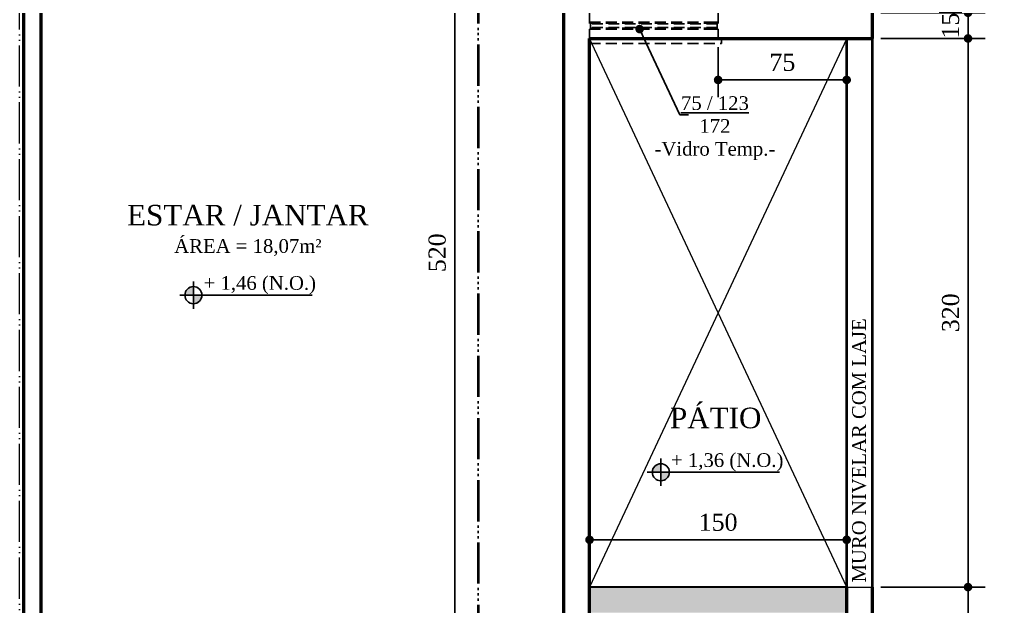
# Model space of a CAD drawing. Header units: millimetres. Extents: x 81693 to 98868, y 6565 to 11437.
# Drawn here: x 82936 to 83508, y 8949 to 9292 of the extents above; entities that cross this region are included whole.
import ezdxf
from ezdxf import colors
from ezdxf.entities.mleader import LeaderData, LeaderLine
from ezdxf.math import Vec2, Vec3

# ---------------------------------------------------------------- set-up
doc = ezdxf.new("R2010")
doc.units = ezdxf.units.MM
for name, pattern in [('ACAD_ISO05W100', [33, 24, -3, 0, -3, 0, -3]), ('ACAD_ISO06W100', [36, 24, -3, 0, -3, 0, -3, 0, -3]), ('HIDDEN', [9.525, 6.35, -3.175])]:
    doc.linetypes.add(name, pattern=pattern)
for name, color, linetype, lineweight in [('Corte Planta', 4, 'ACAD_ISO06W100', 40), ('Cotas', 12, 'Continuous', 5), ('Fachadas - Varanda', 3, 'Continuous', 30), ('Parede Baixa', 5, 'Continuous', 50), ('Parede Corte', 4, 'Continuous', 40), ('Pisos', 55, 'Continuous', 5), ('Pisos Externos', 15, 'Continuous', 9), ('Portas - Janelas', 2, 'Continuous', 20), ('Projeção Balanço', 2, 'ACAD_ISO05W100', 20), ('Projeção Viga', 1, 'HIDDEN', 9)]:
    doc.layers.add(name, color=color, linetype=linetype, lineweight=lineweight)
for name, color, linetype in [('Hachuria - Moveis', 1, 'Continuous'), ('Piso', 55, 'Continuous'), ('PN010', 1, 'Continuous'), ('Portas-Cotas', 2, 'Continuous'), ('Projeção Janela - Viga', 1, 'HIDDEN'), ('Texto', 2, 'Continuous')]:
    doc.layers.add(name, color=color, linetype=linetype)
doc.styles.add('Valéria', font='romantic.ttf', dxfattribs={"height": 10})
doc.dimstyles.new('Cota - 50', dxfattribs={"dimtxt": 10, "dimasz": 5, "dimexe": 10, "dimexo": 20, "dimgap": 5, "dimtad": 1, "dimtxsty": 'Valéria', "dimblk": 'DOT', "dimcen": 0, "dimclrd": 12, "dimclre": 12, "dimclrt": 2, "dimazin": 2, "dimtfac": 1, "dimtix": 1, "dimtmove": 0, "dimatfit": 3, "dimldrblk": 'DOT', "dimfxl": 1, "dimarcsym": 0})

# ---------------------------------------------------------------- blocks, each defined once
blk = doc.blocks.new('_Dot')
at = {"color": 0, "linetype": 'ByBlock', "lineweight": -2}
blk.add_line((-0.5, 0), (-1, 0), dxfattribs=at)
at = {"color": 0, "linetype": 'ByBlock', "const_width": 0.5}
blk.add_lwpolyline([(-0.25, 0, 1), (0.25, 0, 1)], format="xyb", close=True, dxfattribs=at)
blk = doc.blocks.new('*D557')
at = {"layer": 'Cotas', "color": 12, "lineweight": -2, "transparency": 16777216}
for p, q in [((83489.59, 9300.7), (83489.59, 9305.7)), ((83438.79, 9295.7), (83499.59, 9295.7)), ((83489.59, 9295.7), (83489.59, 9280.7)), ((83438.79, 9280.7), (83499.59, 9280.7)), ((83489.59, 9275.7), (83489.59, 9270.7))]:
    blk.add_line(p, q, dxfattribs=at)
at = {"layer": 'Defpoints', "color": 0, "transparency": 16777216}
for p in [(83418.79, 9295.7), (83418.79, 9280.7), (83489.59, 9280.7)]:
    blk.add_point(p, dxfattribs=at)
at = {"layer": 'Cotas', "color": 12, "lineweight": -2, "transparency": 16777216, "xscale": 5, "yscale": 5, "zscale": 5}
for p, rotation in [((83489.59, 9295.7), 270), ((83489.59, 9280.7), 90)]:
    blk.add_blockref('_Dot', p, dxfattribs=dict(at, rotation=rotation))
at = {"layer": 'Cotas', "color": 2, "transparency": 16777216, "insert": (83479.4, 9288.2), "char_height": 10, "attachment_point": 5, "rotation": 90, "style": 'Valéria'}
blk.add_mtext('15', dxfattribs=at)
blk = doc.blocks.new('*D558')
at = {"layer": 'Cotas', "color": 12, "lineweight": -2, "transparency": 16777216}
for p, q in [((83438.79, 9280.7), (83499.59, 9280.7)), ((83489.59, 9275.7), (83489.59, 8965.7)), ((83438.79, 8960.7), (83499.59, 8960.7))]:
    blk.add_line(p, q, dxfattribs=at)
at = {"layer": 'Defpoints', "color": 0, "transparency": 16777216}
for p in [(83418.79, 9280.7), (83418.79, 8960.7), (83489.59, 8960.7)]:
    blk.add_point(p, dxfattribs=at)
at = {"layer": 'Cotas', "color": 12, "lineweight": -2, "transparency": 16777216, "xscale": 5, "yscale": 5, "zscale": 5}
for p, rotation in [((83489.59, 9280.7), 90), ((83489.59, 8960.7), 270)]:
    blk.add_blockref('_Dot', p, dxfattribs=dict(at, rotation=rotation))
at = {"layer": 'Cotas', "color": 2, "transparency": 16777216, "insert": (83479.48, 9120.7), "char_height": 10, "attachment_point": 5, "rotation": 90, "style": 'Valéria'}
blk.add_mtext('320', dxfattribs=at)
blk = doc.blocks.new('*D559')
at = {"layer": 'Cotas', "color": 12, "lineweight": -2, "transparency": 16777216}
for p, q in [((83438.79, 8960.7), (83499.59, 8960.7)), ((83489.59, 8955.7), (83489.59, 8785.7)), ((83438.79, 8780.7), (83499.59, 8780.7))]:
    blk.add_line(p, q, dxfattribs=at)
at = {"layer": 'Defpoints', "color": 0, "transparency": 16777216}
for p in [(83418.79, 8960.7), (83418.79, 8780.7), (83489.59, 8780.7)]:
    blk.add_point(p, dxfattribs=at)
at = {"layer": 'Cotas', "color": 12, "lineweight": -2, "transparency": 16777216, "xscale": 5, "yscale": 5, "zscale": 5}
for p, rotation in [((83489.59, 8960.7), 90), ((83489.59, 8780.7), 270)]:
    blk.add_blockref('_Dot', p, dxfattribs=dict(at, rotation=rotation))
at = {"layer": 'Cotas', "color": 2, "transparency": 16777216, "insert": (83479.48, 8870.7), "char_height": 10, "attachment_point": 5, "rotation": 90, "style": 'Valéria'}
blk.add_mtext('180', dxfattribs=at)
blk = doc.blocks.new('*D597')
at = {"layer": 'Cotas', "color": 12, "lineweight": -2, "transparency": 16777216}
for p, q in [((83268.79, 8980.7), (83268.79, 8998.27)), ((83418.79, 8980.7), (83418.79, 8998.27)), ((83413.79, 8988.27), (83273.79, 8988.27))]:
    blk.add_line(p, q, dxfattribs=at)
at = {"layer": 'Defpoints', "color": 0, "transparency": 16777216}
for p in [(83268.79, 8988.27), (83268.79, 8960.7), (83418.79, 8960.7)]:
    blk.add_point(p, dxfattribs=at)
at = {"layer": 'Cotas', "color": 12, "lineweight": -2, "transparency": 16777216, "xscale": 5, "yscale": 5, "zscale": 5, "rotation": 180}
blk.add_blockref('_Dot', (83268.79, 8988.27), dxfattribs=at)
at = {"layer": 'Cotas', "color": 12, "lineweight": -2, "transparency": 16777216, "xscale": 5, "yscale": 5, "zscale": 5}
blk.add_blockref('_Dot', (83418.79, 8988.27), dxfattribs=at)
at = {"layer": 'Cotas', "color": 2, "transparency": 16777216, "insert": (83343.79, 8998.46), "char_height": 10, "attachment_point": 5, "style": 'Valéria'}
blk.add_mtext('150', dxfattribs=at)
blk = doc.blocks.new('*D605')
at = {"layer": 'Cotas', "color": 12, "lineweight": -2, "transparency": 16777216}
for p, q in [((83438.79, 10920.7), (83549.02, 10920.7)), ((83539.02, 10915.7), (83539.02, 8485.7)), ((83438.79, 8480.7), (83549.02, 8480.7))]:
    blk.add_line(p, q, dxfattribs=at)
at = {"layer": 'Defpoints', "color": 0, "transparency": 16777216}
for p in [(83418.79, 10920.7), (83418.79, 8480.7), (83539.02, 8480.7)]:
    blk.add_point(p, dxfattribs=at)
at = {"layer": 'Cotas', "color": 12, "lineweight": -2, "transparency": 16777216, "xscale": 5, "yscale": 5, "zscale": 5}
for p, rotation in [((83539.02, 10920.7), 90), ((83539.02, 8480.7), 270)]:
    blk.add_blockref('_Dot', p, dxfattribs=dict(at, rotation=rotation))
at = {"layer": 'Cotas', "color": 2, "transparency": 16777216, "insert": (83528.91, 9700.7), "char_height": 10, "attachment_point": 5, "rotation": 90, "style": 'Valéria'}
blk.add_mtext('2440', dxfattribs=at)
blk = doc.blocks.new('*D547')
at = {"layer": 'Cotas', "color": 12, "lineweight": -2, "transparency": 16777216}
for p, q in [((83453.79, 11227.84), (83606.59, 11227.84)), ((83596.59, 11222.84), (83596.59, 6978.7)), ((83437.23, 6973.7), (83606.59, 6973.7))]:
    blk.add_line(p, q, dxfattribs=at)
at = {"layer": 'Defpoints', "color": 0, "transparency": 16777216}
for p in [(83433.79, 11227.84), (83417.23, 6973.7), (83596.59, 6973.7)]:
    blk.add_point(p, dxfattribs=at)
at = {"layer": 'Cotas', "color": 12, "lineweight": -2, "transparency": 16777216, "xscale": 5, "yscale": 5, "zscale": 5}
for p, rotation in [((83596.59, 11227.84), 90), ((83596.59, 6973.7), 270)]:
    blk.add_blockref('_Dot', p, dxfattribs=dict(at, rotation=rotation))
at = {"layer": 'Cotas', "color": 2, "transparency": 16777216, "insert": (83586.4, 9100.77), "char_height": 10, "attachment_point": 5, "rotation": 90, "style": 'Valéria'}
blk.add_mtext('4254', dxfattribs=at)
blk = doc.blocks.new('*D401')
at = {"layer": 'Defpoints', "color": 0, "transparency": 16777216}
for p in [(83128.79, 9415.7), (83190.12, 9415.7), (83149.8, 8895.7)]:
    blk.add_point(p, dxfattribs=at)
at = {"layer": 'Piso', "color": 12, "lineweight": -2, "transparency": 16777216}
for p, q in [((83148.79, 9415.7), (83200.12, 9415.7)), ((83190.12, 8900.7), (83190.12, 9410.7)), ((83169.8, 8895.7), (83200.12, 8895.7))]:
    blk.add_line(p, q, dxfattribs=at)
at = {"layer": 'Piso', "color": 12, "lineweight": -2, "transparency": 16777216, "xscale": 5, "yscale": 5, "zscale": 5}
for p, rotation in [((83190.12, 9415.7), 90), ((83190.12, 8895.7), 270)]:
    blk.add_blockref('_Dot', p, dxfattribs=dict(at, rotation=rotation))
at = {"layer": 'Piso', "color": 2, "transparency": 16777216, "insert": (83179.93, 9155.7), "char_height": 10, "attachment_point": 5, "rotation": 90, "style": 'Valéria'}
blk.add_mtext('520', dxfattribs=at)
blk = doc.blocks.new('*D387')
at = {"layer": 'Defpoints', "color": 0, "transparency": 16777216}
for p in [(83343.79, 9295.7), (83418.79, 9295.7), (83418.79, 9256.52)]:
    blk.add_point(p, dxfattribs=at)
at = {"layer": 'Piso', "color": 12, "lineweight": -2, "transparency": 16777216}
for p, q in [((83343.79, 9275.7), (83343.79, 9246.52)), ((83418.79, 9275.7), (83418.79, 9246.52)), ((83348.79, 9256.52), (83413.79, 9256.52))]:
    blk.add_line(p, q, dxfattribs=at)
at = {"layer": 'Piso', "color": 12, "lineweight": -2, "transparency": 16777216, "xscale": 5, "yscale": 5, "zscale": 5, "rotation": 180}
blk.add_blockref('_Dot', (83343.79, 9256.52), dxfattribs=at)
at = {"layer": 'Piso', "color": 12, "lineweight": -2, "transparency": 16777216, "xscale": 5, "yscale": 5, "zscale": 5}
blk.add_blockref('_Dot', (83418.79, 9256.52), dxfattribs=at)
at = {"layer": 'Piso', "color": 2, "transparency": 16777216, "insert": (83381.29, 9266.71), "char_height": 10, "attachment_point": 5, "style": 'Valéria'}
blk.add_mtext('75', dxfattribs=at)

msp = doc.modelspace()

# ---------------------------------------------------------------- hatches: boundary and pattern name
at = {"layer": 'Pisos Externos'}
h = msp.add_hatch(dxfattribs=at)
h.set_pattern_fill('AR-SAND', color=256, scale=0.05, angle=135)
h.set_pattern_definition([(172.5, (18908.4363, 2902.5188), (-1.673767446, -1.786906744), [0, -1.9304, 0, -2.159, 0, -2.06375]), (142.5, (18908.4363, 2902.5188), (-4.12366426, -0.94505464), [0, -1.0414, 0, -1.7399, 0, -0.66675]), (102.5, (18909.5409, 2901.4142), (-2.80166156, 2.79149913), [0, -0.635, 0, -2.286, 0, -2.9845]), (92.5, (18909.541, 2901.4142), (-3.4877539, 1.91140555), [0, -0.3175, 0, -1.4986, 0, -1.7145])])
h.paths.add_polyline_path([(83418.7927, 8960.6965), (83268.7927, 8960.6965), (83268.7927, 8945.6965), (83418.7927, 8945.6965)])
at = {"layer": 'Portas - Janelas'}
h = msp.add_hatch(color=256, dxfattribs=at)
edge = h.paths.add_edge_path()
edge.add_arc((83037.6866, 9130.9813), 5, 90, 180)
edge.add_line((83032.6866, 9130.9813), (83037.6866, 9130.9813))
edge.add_line((83037.6866, 9130.9813), (83037.6866, 9135.9813))
edge = h.paths.add_edge_path()
edge.add_arc((83037.6866, 9130.9813), 5, 270, 360)
edge.add_line((83042.6866, 9130.9813), (83037.6866, 9130.9813))
edge.add_line((83037.6866, 9130.9813), (83037.6866, 9125.9813))
h = msp.add_hatch(color=256, dxfattribs=at)
edge = h.paths.add_edge_path()
edge.add_arc((83310.3835, 9027.6856), 5, 90, 180)
edge.add_line((83305.3835, 9027.6856), (83310.3835, 9027.6856))
edge.add_line((83310.3835, 9027.6856), (83310.3835, 9032.6856))
edge = h.paths.add_edge_path()
edge.add_arc((83310.3835, 9027.6856), 5, 270, 360)
edge.add_line((83315.3835, 9027.6856), (83310.3835, 9027.6856))
edge.add_line((83310.3835, 9027.6856), (83310.3835, 9022.6856))

# ---------------------------------------------------------------- linework, layer by layer
at = {"layer": 'Corte Planta'}
msp.add_line((83203.8603, 11273.6133), (83203.8603, 6564.6626), dxfattribs=at)
at = {"layer": 'Cotas'}
msp.add_line((83418.7927, 8960.6965), (83433.7927, 8960.6965), dxfattribs=at)
at = {"layer": 'Fachadas - Varanda'}
msp.add_line((83418.7927, 8960.6965), (83268.7927, 8960.6965), dxfattribs=at)
at = {"layer": 'Hachuria - Moveis'}
for centre in [(83037.6866, 9130.9813), (83310.3835, 9027.6856)]:
    msp.add_circle(centre, 5, dxfattribs=at)
at = {"layer": 'Parede Baixa'}
for p, q in [((83433.8, 9280.6965), (83433.8, 10920.6965)), ((82938.7927, 8135.6965), (82938.7927, 10240.6965)), ((83253.7927, 8885.6965), (83253.7927, 9565.6965)), ((82948.7927, 8770.6965), (82948.7927, 9415.6965)), ((83268.7927, 9280.6965), (83433.7927, 9280.6965)), ((83268.7927, 8885.6965), (83268.7927, 9280.6965)), ((83418.7927, 8780.6965), (83418.7927, 8960.6965)), ((83433.8, 8400.6965), (83433.8, 8960.6965))]:
    msp.add_line(p, q, dxfattribs=at)
at = {"layer": 'Parede Corte'}
for p, q in [((83418.7927, 8960.6965), (83418.7927, 9280.6965)), ((83433.8, 8960.6965), (83433.8, 9280.6965))]:
    msp.add_line(p, q, dxfattribs=at)
at = {"layer": 'Pisos'}
for p, q in [((83418.7927, 8960.6965), (83268.7927, 9280.6965)), ((83418.7927, 9280.6965), (83268.7927, 8960.6965))]:
    msp.add_line(p, q, dxfattribs=at)
at = {"layer": 'PN010'}
for p, q in [((83037.6866, 9138.9813), (83037.6866, 9122.9813)), ((83029.6866, 9130.9813), (83106.9164, 9130.9813)), ((83310.3835, 9035.6856), (83310.3835, 9019.6856)), ((83302.3835, 9027.6856), (83379.6133, 9027.6856))]:
    msp.add_line(p, q, dxfattribs=at)
at = {"layer": 'Projeção Balanço', "color": 1}
msp.add_line((82936.2927, 8920.6965), (82936.2927, 9430.6965), dxfattribs=at)
at = {"layer": 'Projeção Janela - Viga'}
for p, q in [((83268.7927, 9295.6965), (83268.7927, 9280.6965)), ((83343.7927, 9295.6965), (83343.7927, 9280.6965)), ((83268.7927, 9290.1965), (83270.7927, 9290.1965)), ((83269.2927, 9289.6965), (83269.2927, 9286.6965)), ((83269.2927, 9289.6965), (83270.7927, 9289.6965)), ((83343.2927, 9289.1965), (83269.2927, 9289.1965)), ((83343.2927, 9287.1965), (83269.2927, 9287.1965)), ((83269.2927, 9286.6965), (83270.7927, 9286.6965)), ((83270.7927, 9289.6965), (83270.7927, 9290.1965)), ((83341.7927, 9290.1965), (83270.7927, 9290.1965)), ((83341.7927, 9289.6965), (83270.7927, 9289.6965)), ((83270.7927, 9286.6965), (83270.7927, 9286.1965)), ((83341.7927, 9286.6965), (83270.7927, 9286.6965)), ((83343.7927, 9290.1965), (83341.7927, 9290.1965)), ((83341.7927, 9289.6965), (83341.7927, 9290.1965)), ((83343.2927, 9289.6965), (83341.7927, 9289.6965)), ((83343.2927, 9286.6965), (83341.7927, 9286.6965)), ((83341.7927, 9286.6965), (83341.7927, 9286.1965)), ((83343.2927, 9289.6965), (83343.2927, 9286.6965)), ((83268.7927, 9286.1965), (83270.7927, 9286.1965)), ((83341.7927, 9286.1965), (83270.7927, 9286.1965)), ((83343.7927, 9286.1965), (83341.7927, 9286.1965)), ((83345.7927, 9280.6965), (83345.7927, 9277.6965)), ((83268.7927, 9277.6965), (83345.7927, 9277.6965))]:
    msp.add_line(p, q, dxfattribs=at)
at = {"layer": 'Projeção Viga'}
msp.add_line((83433.7927, 11227.8374), (83433.7927, 6973.6965), dxfattribs=at)

# ---------------------------------------------------------------- texts
at = {"layer": 'Portas-Cotas', "insert": (83266.9378, 9247.0067), "char_height": 8, "attachment_point": 1, "style": 'Valéria'}
msp.add_mtext_dynamic_manual_height_columns('\\pxqc;{\\L75 / 123\\P}172\\P-Vidro Temp.-', width=150, gutter_width=50, heights=[0], dxfattribs=at)
at = {"layer": 'Portas-Cotas', "char_height": 12, "attachment_point": 2, "style": 'Valéria'}
for s, insert in [('ESTAR / JANTAR\\P{\\H0.6667x;ÁREA = 18,07m²}', (83069.4646, 9183.6547)), ('PÁTIO', (83342.3854, 9065.3607))]:
    msp.add_mtext(s, dxfattribs=dict(at, insert=insert))
at = {"layer": 'Texto', "char_height": 8, "attachment_point": 1, "style": 'Valéria'}
for s, insert in [('+ 1,46 (N.O.)', (83043.6501, 9142.0878)), ('+ 1,36 (N.O.)', (83316.347, 9038.7921))]:
    msp.add_mtext(s, dxfattribs=dict(at, insert=insert))
at = {"layer": 'Texto', "insert": (83421.9869, 8963.4056), "char_height": 8, "attachment_point": 1, "rotation": 90, "style": 'Valéria'}
msp.add_mtext('MURO NIVELAR COM LAJE', dxfattribs=at)

# ---------------------------------------------------------------- dimensions: what is measured, and where the dimension line sits
at = {"layer": 'Cotas'}
dim = msp.add_linear_dim(base=(83596.5888, 6973.6965), p1=(83433.7927, 11227.8374), p2=(83417.2294, 6973.6965), angle=90, text='4254', dimstyle='Cota - 50', dxfattribs=at)
dim.commit()
dim.dimension.update_dxf_attribs({"geometry": '*D547', "text_midpoint": (83586.3965, 9100.767)})
for base, p1, p2, picture, middle in [((83539.0171, 8480.6965), (83418.7927, 10920.6965), (83418.7927, 8480.6965), '*D605', (83528.9062, 9700.6965)), ((83489.591, 9280.6965), (83418.7927, 9295.6965), (83418.7927, 9280.6965), '*D557', (83479.3987, 9288.1965)), ((83489.591, 8960.6965), (83418.7927, 9280.6965), (83418.7927, 8960.6965), '*D558', (83479.4801, 9120.6965)), ((83489.591, 8780.6965), (83418.7927, 8960.6965), (83418.7927, 8780.6965), '*D559', (83479.4801, 8870.6965))]:
    dim = msp.add_linear_dim(base=base, p1=p1, p2=p2, angle=90, dimstyle='Cota - 50', dxfattribs=at)
    dim.commit()
    dim.dimension.update_dxf_attribs({"geometry": picture, "text_midpoint": middle})
dim = msp.add_linear_dim(base=(83268.7927, 8988.2707), p1=(83418.7927, 8960.6965), p2=(83268.7927, 8960.6965), dimstyle='Cota - 50', dxfattribs=at)
dim.commit()
dim.dimension.update_dxf_attribs({"geometry": '*D597', "text_midpoint": (83343.7927, 8998.463)})
at = {"layer": 'Piso'}
dim = msp.add_linear_dim(base=(83190.1215, 9415.6965), p1=(83149.8049, 8895.6965), p2=(83128.7927, 9415.6965), angle=90, dimstyle='Cota - 50', override={"dimfxl": 25.4}, dxfattribs=at)
dim.commit()
dim.dimension.update_dxf_attribs({"geometry": '*D401', "text_midpoint": (83179.9292, 9155.6965)})
dim = msp.add_aligned_dim(p1=(83343.7927, 9295.6965), p2=(83418.7927, 9295.6965), distance=-39.1746, dimstyle='Cota - 50', override={"dimfxl": 25.4}, dxfattribs=at)
dim.commit()
dim.dimension.update_dxf_attribs({"geometry": '*D387', "text_midpoint": (83381.2927, 9266.7142)})

# ---------------------------------------------------------------- leaders
at = {"layer": 'Parede Baixa'}
ml = msp.add_multileader_mtext('Standard', dxfattribs=at)
ml.set_content('', color=2, style='Valéria')
ml.set_leader_properties(color=15)
ml.set_arrow_properties(name='DOT')
ml.build(insert=Vec2(0, 0))
ml.multileader.update_dxf_attribs({"dogleg_length": 5, "arrow_head_size": 5})
ctx = ml.context
ctx.base_point, ctx.char_height, ctx.arrow_head_size, ctx.plane_origin = Vec3(83326.4394, 9236.2256), 10, 5, Vec3(83298.0155, 9286.1965)
notes = []
notes.append((ctx, [(0, (1, 1, 0), (83321.4394, 9236.2256), (1, 0), 5, [(0, [(83298.0155, 9286.1965)], 0, [])])]))
ctx.mtext.insert, ctx.mtext.flow_direction = Vec3(83328.4394, 9241.2256), 5
for ctx, leaders in notes:
    for number, flags, end, landing, length, lines in leaders:
        leader = LeaderData()
        leader.index, (leader.has_last_leader_line, leader.has_dogleg_vector, leader.attachment_direction) = number, flags
        leader.last_leader_point, leader.dogleg_vector, leader.dogleg_length = Vec3(end), Vec3(landing), length
        for number, points, colour, breaks in lines:
            line = LeaderLine()
            line.index, line.vertices, line.color, line.breaks = number, Vec3.list(points), colors.encode_raw_color(colour), breaks
            leader.lines.append(line)
        ctx.leaders.append(leader)

doc.saveas('drawing.dxf')
